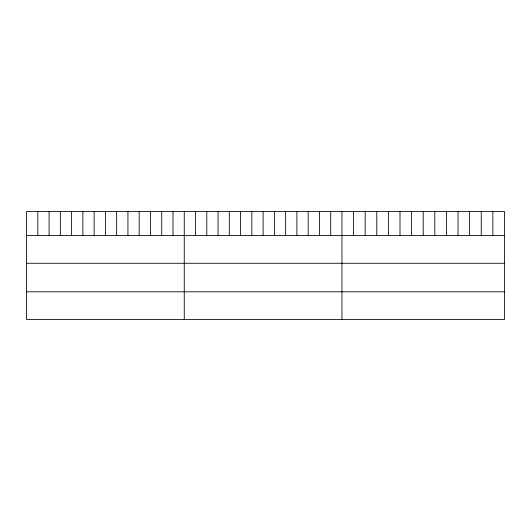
<?xml version="1.0" encoding="UTF-8"?>
<svg xmlns="http://www.w3.org/2000/svg" width="531" height="531" viewBox="0 0 531 531"><rect width="100%" height="100%" fill="white"/><g stroke="black" fill="none" stroke-linecap="round" stroke-linejoin="round"><path stroke-width="0.8" d="M504.45 235.572L504.45 319.496L26.55 319.496L26.55 211.504L504.45 211.504L504.45 235.572L26.55 235.572M26.55 263.27L504.45 263.27M26.55 291.804L504.45 291.804M492.841 211.504L492.841 235.572M481.239 211.504L481.239 235.572M469.63 211.504L469.63 235.572M458.027 211.504L458.027 235.572M446.418 211.504L446.418 235.572M434.816 211.504L434.816 235.572M423.207 211.504L423.207 235.572M411.598 211.504L411.598 235.572M399.996 211.504L399.996 235.572M388.387 211.504L388.387 235.572M376.784 211.504L376.784 235.572M365.175 211.504L365.175 235.572M353.573 211.504L353.573 235.572M341.964 211.504L341.964 319.496M330.7 211.504L330.7 235.572M319.436 211.504L319.436 235.572M308.172 211.504L308.172 235.572M296.902 211.504L296.902 235.572M285.638 211.504L285.638 235.572M274.374 211.504L274.374 235.572M263.11 211.504L263.11 235.572M251.847 211.504L251.847 235.572M240.583 211.504L240.583 235.572M229.319 211.504L229.319 235.572M218.049 211.504L218.049 235.572M206.785 211.504L206.785 235.572M195.521 211.504L195.521 235.572M184.257 211.504L184.257 319.496M172.993 211.504L172.993 235.572M161.729 211.504L161.729 235.572M150.465 211.504L150.465 235.572M139.195 211.504L139.195 235.572M127.931 211.504L127.931 235.572M116.667 211.504L116.667 235.572M105.403 211.504L105.403 235.572M94.14 211.504L94.14 235.572M82.876 211.504L82.876 235.572M71.612 211.504L71.612 235.572M60.342 211.504L60.342 235.572M49.078 211.504L49.078 235.572M37.814 211.504L37.814 235.572"/></g></svg>
